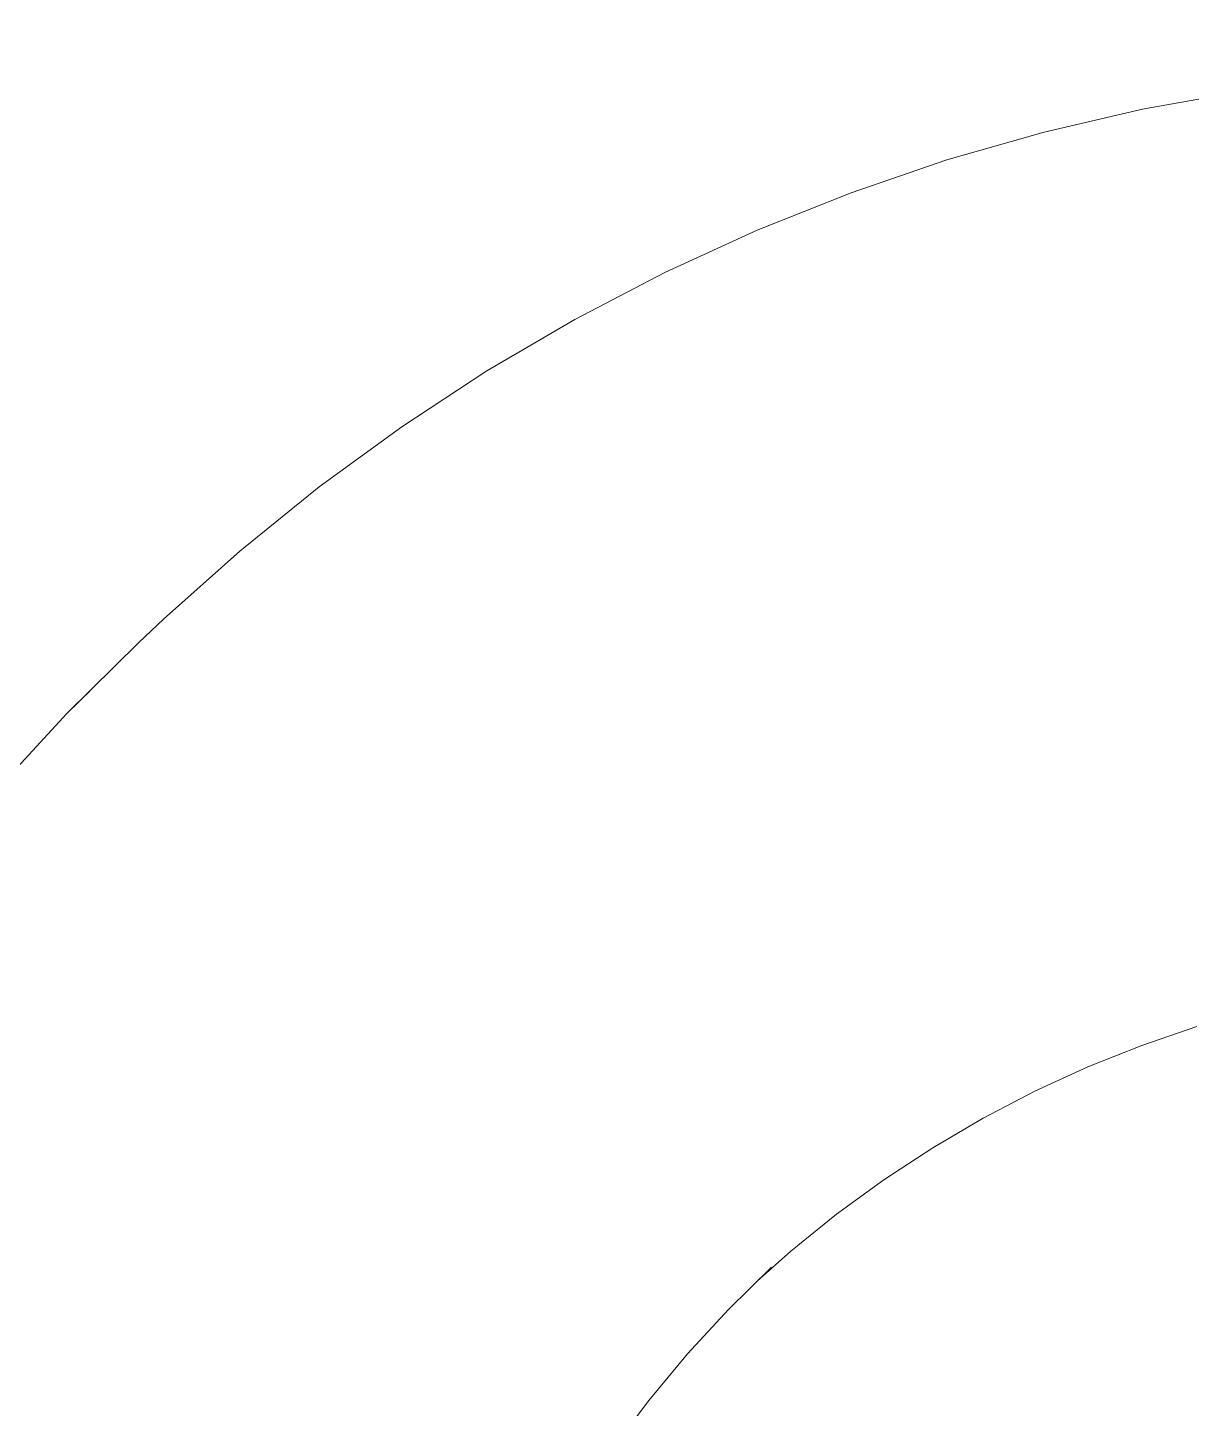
# Model space of a CAD drawing. Header units: millimetres. Extents: x -46169 to 237885, y -84465 to 18123.
# Drawn here: x 111373.5 to 111415.9, y -83689.9 to -83639.6 of the extents above; entities that cross this region are included whole.
import ezdxf

# ---------------------------------------------------------------- set-up
doc = ezdxf.new("R2010")
doc.units = ezdxf.units.MM
doc.header["$MEASUREMENT"] = 0
doc.linetypes.add('Wipeout_Contour', pattern=[1000, 0, -1000])
doc.layers.add('New_A-25-M_Wall_Int', color=7, linetype='Continuous')
doc.layers.add('New_A-35-M_FFE_Sanitary', color=7, linetype='Continuous')
doc.layers.add('New_A-35-M_FFE_Sanitary_Pen_No__1', color=7, linetype='Continuous', lineweight=13)

# ---------------------------------------------------------------- blocks, each defined once
blk = doc.blocks.new('Section Elem_63_2', base_point=(64459.155, -84332.606))
at = {"color": 254, "linetype": 'Wipeout_Contour', "lineweight": 0, "ltscale": 10170888.80680933}
blk.add_wipeout([(111691.443, -81932.606), (111206.043, -81932.606), (111206.043, -84332.606), (111691.443, -84332.606), (111691.443, -83796.064), (111428.518, -83796.103), (111425.039, -83796.015), (111421.375, -83795.735), (111417.728, -83795.269), (111414.108, -83794.619), (111410.523, -83793.786), (111406.982, -83792.771), (111403.493, -83791.578), (111400.064, -83790.209), (111396.705, -83788.667), (111393.423, -83786.957), (111390.226, -83785.082), (111387.122, -83783.047), (111384.118, -83780.856), (111381.221, -83778.516), (111378.439, -83776.031), (111377.542, -83775.182), (111374.921, -83772.598), (111372.424, -83769.884), (111370.06, -83767.046), (111367.833, -83764.091), (111365.748, -83761.027), (111363.812, -83757.861), (111362.027, -83754.6), (111360.4, -83751.252), (111358.933, -83747.826), (111357.63, -83744.33), (111356.494, -83740.771), (111355.529, -83737.159), (111354.736, -83733.502), (111354.117, -83729.81), (111353.673, -83726.09), (111353.407, -83722.352), (111353.318, -83718.606), (111353.407, -83714.859), (111353.673, -83711.122), (111354.117, -83707.402), (111354.736, -83703.709), (111355.529, -83700.053), (111356.494, -83696.441), (111357.63, -83692.882), (111358.933, -83689.385), (111360.4, -83685.959), (111362.027, -83682.612), (111363.812, -83679.351), (111365.748, -83676.184), (111367.833, -83673.12), (111370.06, -83670.166), (111372.424, -83667.328), (111374.921, -83664.614), (111377.542, -83662.029), (111378.439, -83661.18), (111381.221, -83658.696), (111384.118, -83656.355), (111387.122, -83654.165), (111390.226, -83652.13), (111393.423, -83650.255), (111396.705, -83648.544), (111400.064, -83647.003), (111403.493, -83645.634), (111406.982, -83644.441), (111410.523, -83643.426), (111414.108, -83642.593), (111417.728, -83641.942), (111421.375, -83641.477), (111425.039, -83641.197), (111428.517, -83641.108), (111691.443, -83641.108)], dxfattribs=at).dxf.layer = 'New_A-25-M_Wall_Int'
at = {"color": 254, "linetype": 'Wipeout_Contour', "lineweight": 0, "ltscale": 9337123.757754028}
blk.add_wipeout([(111386.168, -83716.366), (111386.115, -83718.606), (111386.168, -83720.845), (111386.327, -83723.08), (111386.592, -83725.303), (111386.962, -83727.51), (111387.436, -83729.696), (111388.013, -83731.855), (111388.692, -83733.983), (111389.471, -83736.073), (111390.348, -83738.121), (111391.321, -83740.122), (111392.388, -83742.071), (111393.545, -83743.964), (111394.791, -83745.796), (111396.123, -83747.562), (111397.536, -83749.258), (111399.028, -83750.881), (111400.07, -83751.908), (111401.297, -83753.003), (111402.96, -83754.347), (111404.684, -83755.604), (111406.467, -83756.773), (111408.302, -83757.849), (111410.187, -83758.831), (111412.115, -83759.716), (111414.084, -83760.502), (111416.087, -83761.187), (111418.12, -83761.77), (111420.178, -83762.248), (111422.257, -83762.622), (111424.351, -83762.889), (111426.455, -83763.05), (111428.758, -83763.108), (111691.443, -83763.069), (111691.443, -83674.103), (111428.759, -83674.103), (111426.455, -83674.162), (111424.351, -83674.323), (111422.257, -83674.59), (111420.178, -83674.963), (111418.12, -83675.442), (111416.087, -83676.024), (111414.084, -83676.709), (111412.115, -83677.495), (111410.187, -83678.381), (111408.302, -83679.363), (111406.467, -83680.439), (111404.684, -83681.607), (111402.96, -83682.865), (111401.297, -83684.209), (111400.07, -83685.304), (111399.028, -83686.331), (111397.536, -83687.954), (111396.123, -83689.65), (111394.791, -83691.416), (111393.545, -83693.248), (111392.388, -83695.14), (111391.321, -83697.09), (111390.348, -83699.091), (111389.471, -83701.139), (111388.692, -83703.229), (111388.013, -83705.356), (111387.436, -83707.515), (111386.962, -83709.701), (111386.592, -83711.909), (111386.327, -83714.132)], dxfattribs=at).dxf.layer = 'New_A-25-M_Wall_Int'
blk = doc.blocks.new('Section Elem_121_2', base_point=(64459.155, -84332.606))
at = {"color": 254, "linetype": 'Wipeout_Contour', "lineweight": 0, "ltscale": 557277.014242}
blk.add_wipeout([(111419.55, -83643.294), (111417.728, -83641.942), (111414.108, -83642.593), (111415.994, -83643.933)], dxfattribs=at).dxf.layer = 'New_A-35-M_FFE_Sanitary'
at = {"color": 254, "linetype": 'Wipeout_Contour', "lineweight": 0, "ltscale": 557297.078764}
blk.add_wipeout([(111419.977, -83652.845), (111418.055, -83647.533), (111414.702, -83648.312), (111416.875, -83653.566)], dxfattribs=at).dxf.layer = 'New_A-35-M_FFE_Sanitary'
at = {"color": 254, "linetype": 'Wipeout_Contour', "lineweight": 0, "ltscale": 557328.878883}
blk.add_wipeout([(111419.782, -83665.818), (111418.659, -83659.713), (111415.885, -83660.508), (111417.296, -83666.53)], dxfattribs=at).dxf.layer = 'New_A-35-M_FFE_Sanitary'
at = {"color": 254, "linetype": 'Wipeout_Contour', "lineweight": 0, "ltscale": 557352.453755}
blk.add_wipeout([(111416.087, -83676.024), (111417.405, -83674.928), (111415.35, -83675.63), (111414.084, -83676.709)], dxfattribs=at).dxf.layer = 'New_A-35-M_FFE_Sanitary'
at = {"color": 254, "linetype": 'Wipeout_Contour', "lineweight": 0, "ltscale": 557279.742532}
blk.add_wipeout([(111418.055, -83647.533), (111415.994, -83643.933), (111412.472, -83644.751), (111414.702, -83648.312)], dxfattribs=at).dxf.layer = 'New_A-35-M_FFE_Sanitary'
at = {"color": 254, "linetype": 'Wipeout_Contour', "lineweight": 0, "ltscale": 557309.164808}
blk.add_wipeout([(111418.659, -83659.713), (111416.875, -83653.566), (111413.811, -83654.444), (111415.885, -83660.508)], dxfattribs=at).dxf.layer = 'New_A-35-M_FFE_Sanitary'
at = {"color": 254, "linetype": 'Wipeout_Contour', "lineweight": 0, "ltscale": 557349.836281}
blk.add_wipeout([(111417.405, -83674.928), (111417.83, -83671.594), (111415.618, -83672.35), (111415.35, -83675.63)], dxfattribs=at).dxf.layer = 'New_A-35-M_FFE_Sanitary'
at = {"color": 254, "linetype": 'Wipeout_Contour', "lineweight": 0, "ltscale": 557267.357997}
blk.add_wipeout([(111415.994, -83643.933), (111414.108, -83642.593), (111410.523, -83643.426), (111412.472, -83644.751)], dxfattribs=at).dxf.layer = 'New_A-35-M_FFE_Sanitary'
at = {"color": 254, "linetype": 'Wipeout_Contour', "lineweight": 0, "ltscale": 557288.820372}
blk.add_wipeout([(111416.875, -83653.566), (111414.702, -83648.312), (111411.391, -83649.261), (111413.811, -83654.444)], dxfattribs=at).dxf.layer = 'New_A-35-M_FFE_Sanitary'
at = {"color": 254, "linetype": 'Wipeout_Contour', "lineweight": 0, "ltscale": 557339.227459}
blk.add_wipeout([(111417.83, -83671.594), (111417.296, -83666.53), (111414.846, -83667.368), (111415.618, -83672.35)], dxfattribs=at).dxf.layer = 'New_A-35-M_FFE_Sanitary'
at = {"color": 254, "linetype": 'Wipeout_Contour', "lineweight": 0, "ltscale": 557347.81119}
blk.add_wipeout([(111414.084, -83676.709), (111415.35, -83675.63), (111413.331, -83676.437), (111412.115, -83677.495)], dxfattribs=at).dxf.layer = 'New_A-35-M_FFE_Sanitary'
at = {"layer": 'New_A-35-M_FFE_Sanitary_Pen_No__1', "linetype": 'Continuous'}
blk.add_line((111414.108, -83642.593), (111417.728, -83641.942), dxfattribs=at)
at = {"color": 254, "linetype": 'Wipeout_Contour', "lineweight": 0, "ltscale": 557270.944654}
blk.add_wipeout([(111414.702, -83648.312), (111412.472, -83644.751), (111408.993, -83645.748), (111411.391, -83649.261)], dxfattribs=at).dxf.layer = 'New_A-35-M_FFE_Sanitary'
at = {"color": 254, "linetype": 'Wipeout_Contour', "lineweight": 0, "ltscale": 557322.502654}
blk.add_wipeout([(111417.296, -83666.53), (111415.885, -83660.508), (111413.152, -83661.443), (111414.846, -83667.368)], dxfattribs=at).dxf.layer = 'New_A-35-M_FFE_Sanitary'
at = {"color": 254, "linetype": 'Wipeout_Contour', "lineweight": 0, "ltscale": 557344.958795}
blk.add_wipeout([(111415.35, -83675.63), (111415.618, -83672.35), (111413.445, -83673.218), (111413.331, -83676.437)], dxfattribs=at).dxf.layer = 'New_A-35-M_FFE_Sanitary'
at = {"layer": 'New_A-35-M_FFE_Sanitary_Pen_No__1', "linetype": 'Continuous'}
blk.add_line((111414.084, -83676.709), (111416.087, -83676.024), dxfattribs=at)
at = {"color": 254, "linetype": 'Wipeout_Contour', "lineweight": 0, "ltscale": 557258.260651}
blk.add_wipeout([(111412.472, -83644.751), (111410.523, -83643.426), (111406.982, -83644.441), (111408.993, -83645.748)], dxfattribs=at).dxf.layer = 'New_A-35-M_FFE_Sanitary'
at = {"color": 254, "linetype": 'Wipeout_Contour', "lineweight": 0, "ltscale": 557302.086804}
blk.add_wipeout([(111415.885, -83660.508), (111413.811, -83654.444), (111410.793, -83655.476), (111413.152, -83661.443)], dxfattribs=at).dxf.layer = 'New_A-35-M_FFE_Sanitary'
at = {"color": 254, "linetype": 'Wipeout_Contour', "lineweight": 0, "ltscale": 557333.899542}
blk.add_wipeout([(111415.618, -83672.35), (111414.846, -83667.368), (111412.439, -83668.329), (111413.445, -83673.218)], dxfattribs=at).dxf.layer = 'New_A-35-M_FFE_Sanitary'
at = {"color": 254, "linetype": 'Wipeout_Contour', "lineweight": 0, "ltscale": 557343.532623}
blk.add_wipeout([(111412.115, -83677.495), (111413.331, -83676.437), (111411.353, -83677.345), (111410.187, -83678.381)], dxfattribs=at).dxf.layer = 'New_A-35-M_FFE_Sanitary'
at = {"layer": 'New_A-35-M_FFE_Sanitary_Pen_No__1', "linetype": 'Continuous'}
blk.add_line((111410.523, -83643.426), (111414.108, -83642.593), dxfattribs=at)
at = {"color": 254, "linetype": 'Wipeout_Contour', "lineweight": 0, "ltscale": 557281.089337}
blk.add_wipeout([(111413.811, -83654.444), (111411.391, -83649.261), (111408.129, -83650.377), (111410.793, -83655.476)], dxfattribs=at).dxf.layer = 'New_A-35-M_FFE_Sanitary'
at = {"color": 254, "linetype": 'Wipeout_Contour', "lineweight": 0, "ltscale": 557316.576621}
blk.add_wipeout([(111414.846, -83667.368), (111413.152, -83661.443), (111410.466, -83662.515), (111412.439, -83668.329)], dxfattribs=at).dxf.layer = 'New_A-35-M_FFE_Sanitary'
at = {"color": 254, "linetype": 'Wipeout_Contour', "lineweight": 0, "ltscale": 557340.435478}
blk.add_wipeout([(111413.331, -83676.437), (111413.445, -83673.218), (111411.316, -83674.195), (111411.353, -83677.345)], dxfattribs=at).dxf.layer = 'New_A-35-M_FFE_Sanitary'
at = {"layer": 'New_A-35-M_FFE_Sanitary_Pen_No__1', "linetype": 'Continuous'}
blk.add_line((111412.115, -83677.495), (111414.084, -83676.709), dxfattribs=at)
at = {"color": 254, "linetype": 'Wipeout_Contour', "lineweight": 0, "ltscale": 557262.70858}
blk.add_wipeout([(111411.391, -83649.261), (111408.993, -83645.748), (111405.566, -83646.92), (111408.129, -83650.377)], dxfattribs=at).dxf.layer = 'New_A-35-M_FFE_Sanitary'
at = {"color": 254, "linetype": 'Wipeout_Contour', "lineweight": 0, "ltscale": 557295.50867}
blk.add_wipeout([(111413.152, -83661.443), (111410.793, -83655.476), (111407.827, -83656.66), (111410.466, -83662.515)], dxfattribs=at).dxf.layer = 'New_A-35-M_FFE_Sanitary'
at = {"color": 254, "linetype": 'Wipeout_Contour', "lineweight": 0, "ltscale": 557328.989215}
blk.add_wipeout([(111413.445, -83673.218), (111412.439, -83668.329), (111410.08, -83669.412), (111411.316, -83674.195)], dxfattribs=at).dxf.layer = 'New_A-35-M_FFE_Sanitary'
at = {"color": 254, "linetype": 'Wipeout_Contour', "lineweight": 0, "ltscale": 557339.62838}
blk.add_wipeout([(111410.187, -83678.381), (111411.353, -83677.345), (111409.42, -83678.352), (111408.302, -83679.363)], dxfattribs=at).dxf.layer = 'New_A-35-M_FFE_Sanitary'
at = {"color": 254, "linetype": 'Wipeout_Contour', "lineweight": 0, "ltscale": 557249.74417}
blk.add_wipeout([(111408.993, -83645.748), (111406.982, -83644.441), (111403.493, -83645.634), (111405.566, -83646.92)], dxfattribs=at).dxf.layer = 'New_A-35-M_FFE_Sanitary'
at = {"color": 254, "linetype": 'Wipeout_Contour', "lineweight": 0, "ltscale": 557273.904338}
blk.add_wipeout([(111410.793, -83655.476), (111408.129, -83650.377), (111404.924, -83651.657), (111407.827, -83656.66)], dxfattribs=at).dxf.layer = 'New_A-35-M_FFE_Sanitary'
at = {"color": 254, "linetype": 'Wipeout_Contour', "lineweight": 0, "ltscale": 557311.115188}
blk.add_wipeout([(111412.439, -83668.329), (111410.466, -83662.515), (111407.835, -83663.723), (111410.08, -83669.412)], dxfattribs=at).dxf.layer = 'New_A-35-M_FFE_Sanitary'
at = {"color": 254, "linetype": 'Wipeout_Contour', "lineweight": 0, "ltscale": 557336.246677}
blk.add_wipeout([(111411.353, -83677.345), (111411.316, -83674.195), (111409.235, -83675.279), (111409.42, -83678.352)], dxfattribs=at).dxf.layer = 'New_A-35-M_FFE_Sanitary'
at = {"layer": 'New_A-35-M_FFE_Sanitary_Pen_No__1', "linetype": 'Continuous'}
for p, q in [((111406.982, -83644.441), (111410.523, -83643.426)), ((111410.187, -83678.381), (111412.115, -83677.495))]:
    blk.add_line(p, q, dxfattribs=at)
at = {"color": 254, "linetype": 'Wipeout_Contour', "lineweight": 0, "ltscale": 557255.054193}
blk.add_wipeout([(111408.129, -83650.377), (111405.566, -83646.92), (111402.198, -83648.265), (111404.924, -83651.657)], dxfattribs=at).dxf.layer = 'New_A-35-M_FFE_Sanitary'
at = {"color": 254, "linetype": 'Wipeout_Contour', "lineweight": 0, "ltscale": 557289.446333}
blk.add_wipeout([(111410.466, -83662.515), (111407.827, -83656.66), (111404.921, -83657.994), (111407.835, -83663.723)], dxfattribs=at).dxf.layer = 'New_A-35-M_FFE_Sanitary'
at = {"color": 254, "linetype": 'Wipeout_Contour', "lineweight": 0, "ltscale": 557324.508461}
blk.add_wipeout([(111411.316, -83674.195), (111410.08, -83669.412), (111407.776, -83670.613), (111409.235, -83675.279)], dxfattribs=at).dxf.layer = 'New_A-35-M_FFE_Sanitary'
at = {"color": 254, "linetype": 'Wipeout_Contour', "lineweight": 0, "ltscale": 557336.107883}
blk.add_wipeout([(111408.302, -83679.363), (111409.42, -83678.352), (111407.537, -83679.456), (111406.467, -83680.439)], dxfattribs=at).dxf.layer = 'New_A-35-M_FFE_Sanitary'
at = {"color": 254, "linetype": 'Wipeout_Contour', "lineweight": 0, "ltscale": 557241.829116}
blk.add_wipeout([(111405.566, -83646.92), (111403.493, -83645.634), (111400.064, -83647.003), (111402.198, -83648.265)], dxfattribs=at).dxf.layer = 'New_A-35-M_FFE_Sanitary'
at = {"color": 254, "linetype": 'Wipeout_Contour', "lineweight": 0, "ltscale": 557267.282736}
blk.add_wipeout([(111407.827, -83656.66), (111404.924, -83651.657), (111401.783, -83653.098), (111404.921, -83657.994)], dxfattribs=at).dxf.layer = 'New_A-35-M_FFE_Sanitary'
at = {"color": 254, "linetype": 'Wipeout_Contour', "lineweight": 0, "ltscale": 557306.131614}
blk.add_wipeout([(111410.08, -83669.412), (111407.835, -83663.723), (111405.264, -83665.063), (111407.776, -83670.613)], dxfattribs=at).dxf.layer = 'New_A-35-M_FFE_Sanitary'
at = {"color": 254, "linetype": 'Wipeout_Contour', "lineweight": 0, "ltscale": 557332.549439}
blk.add_wipeout([(111409.42, -83678.352), (111409.235, -83675.279), (111407.209, -83676.468), (111407.537, -83679.456)], dxfattribs=at).dxf.layer = 'New_A-35-M_FFE_Sanitary'
at = {"layer": 'New_A-35-M_FFE_Sanitary_Pen_No__1', "linetype": 'Continuous'}
for p, q in [((111403.493, -83645.634), (111406.982, -83644.441)), ((111408.302, -83679.363), (111410.187, -83678.381))]:
    blk.add_line(p, q, dxfattribs=at)
at = {"color": 254, "linetype": 'Wipeout_Contour', "lineweight": 0, "ltscale": 557247.999974}
blk.add_wipeout([(111404.924, -83651.657), (111402.198, -83648.265), (111398.898, -83649.78), (111401.783, -83653.098)], dxfattribs=at).dxf.layer = 'New_A-35-M_FFE_Sanitary'
at = {"color": 254, "linetype": 'Wipeout_Contour', "lineweight": 0, "ltscale": 557283.914465}
blk.add_wipeout([(111407.835, -83663.723), (111404.921, -83657.994), (111402.082, -83659.474), (111405.264, -83665.063)], dxfattribs=at).dxf.layer = 'New_A-35-M_FFE_Sanitary'
at = {"color": 254, "linetype": 'Wipeout_Contour', "lineweight": 0, "ltscale": 557320.468197}
blk.add_wipeout([(111409.235, -83675.279), (111407.776, -83670.613), (111405.531, -83671.929), (111407.209, -83676.468)], dxfattribs=at).dxf.layer = 'New_A-35-M_FFE_Sanitary'
at = {"color": 254, "linetype": 'Wipeout_Contour', "lineweight": 0, "ltscale": 557332.979625}
blk.add_wipeout([(111406.467, -83680.439), (111407.537, -83679.456), (111405.709, -83680.655), (111404.684, -83681.607)], dxfattribs=at).dxf.layer = 'New_A-35-M_FFE_Sanitary'
at = {"color": 254, "linetype": 'Wipeout_Contour', "lineweight": 0, "ltscale": 557234.534597}
blk.add_wipeout([(111402.198, -83648.265), (111400.064, -83647.003), (111396.705, -83648.544), (111398.898, -83649.78)], dxfattribs=at).dxf.layer = 'New_A-35-M_FFE_Sanitary'
at = {"color": 254, "linetype": 'Wipeout_Contour', "lineweight": 0, "ltscale": 557261.240529}
blk.add_wipeout([(111404.921, -83657.994), (111401.783, -83653.098), (111398.714, -83654.697), (111402.082, -83659.474)], dxfattribs=at).dxf.layer = 'New_A-35-M_FFE_Sanitary'
at = {"color": 254, "linetype": 'Wipeout_Contour', "lineweight": 0, "ltscale": 557301.637993}
blk.add_wipeout([(111407.776, -83670.613), (111405.264, -83665.063), (111402.759, -83666.531), (111405.531, -83671.929)], dxfattribs=at).dxf.layer = 'New_A-35-M_FFE_Sanitary'
at = {"color": 254, "linetype": 'Wipeout_Contour', "lineweight": 0, "ltscale": 557329.264258}
blk.add_wipeout([(111407.537, -83679.456), (111407.209, -83676.468), (111405.241, -83677.758), (111405.709, -83680.655)], dxfattribs=at).dxf.layer = 'New_A-35-M_FFE_Sanitary'
at = {"layer": 'New_A-35-M_FFE_Sanitary_Pen_No__1', "linetype": 'Continuous'}
for p, q in [((111400.064, -83647.003), (111403.493, -83645.634)), ((111406.467, -83680.439), (111408.302, -83679.363))]:
    blk.add_line(p, q, dxfattribs=at)
at = {"color": 254, "linetype": 'Wipeout_Contour', "lineweight": 0, "ltscale": 557241.562954}
blk.add_wipeout([(111401.783, -83653.098), (111398.898, -83649.78), (111395.674, -83651.46), (111398.714, -83654.697)], dxfattribs=at).dxf.layer = 'New_A-35-M_FFE_Sanitary'
at = {"color": 254, "linetype": 'Wipeout_Contour', "lineweight": 0, "ltscale": 557278.926453}
blk.add_wipeout([(111405.264, -83665.063), (111402.082, -83659.474), (111399.316, -83661.096), (111402.759, -83666.531)], dxfattribs=at).dxf.layer = 'New_A-35-M_FFE_Sanitary'
at = {"color": 254, "linetype": 'Wipeout_Contour', "lineweight": 0, "ltscale": 557316.878254}
blk.add_wipeout([(111407.209, -83676.468), (111405.531, -83671.929), (111403.351, -83673.358), (111405.241, -83677.758)], dxfattribs=at).dxf.layer = 'New_A-35-M_FFE_Sanitary'
at = {"color": 254, "linetype": 'Wipeout_Contour', "lineweight": 0, "ltscale": 557330.251155}
blk.add_wipeout([(111404.684, -83681.607), (111405.709, -83680.655), (111403.94, -83681.945), (111402.96, -83682.865)], dxfattribs=at).dxf.layer = 'New_A-35-M_FFE_Sanitary'
at = {"color": 254, "linetype": 'Wipeout_Contour', "lineweight": 0, "ltscale": 557227.878222}
blk.add_wipeout([(111398.898, -83649.78), (111396.705, -83648.544), (111393.423, -83650.255), (111395.674, -83651.46)], dxfattribs=at).dxf.layer = 'New_A-35-M_FFE_Sanitary'
at = {"color": 254, "linetype": 'Wipeout_Contour', "lineweight": 0, "ltscale": 557255.792316}
blk.add_wipeout([(111402.082, -83659.474), (111398.714, -83654.697), (111395.725, -83656.45), (111399.316, -83661.096)], dxfattribs=at).dxf.layer = 'New_A-35-M_FFE_Sanitary'
at = {"color": 254, "linetype": 'Wipeout_Contour', "lineweight": 0, "ltscale": 557297.645223}
blk.add_wipeout([(111405.531, -83671.929), (111402.759, -83666.531), (111400.328, -83668.126), (111403.351, -83673.358)], dxfattribs=at).dxf.layer = 'New_A-35-M_FFE_Sanitary'
at = {"color": 254, "linetype": 'Wipeout_Contour', "lineweight": 0, "ltscale": 557326.399142}
blk.add_wipeout([(111405.709, -83680.655), (111405.241, -83677.758), (111403.337, -83679.146), (111403.94, -83681.945)], dxfattribs=at).dxf.layer = 'New_A-35-M_FFE_Sanitary'
at = {"layer": 'New_A-35-M_FFE_Sanitary_Pen_No__1', "linetype": 'Continuous'}
for p, q in [((111396.705, -83648.544), (111400.064, -83647.003)), ((111404.684, -83681.607), (111406.467, -83680.439))]:
    blk.add_line(p, q, dxfattribs=at)
at = {"color": 254, "linetype": 'Wipeout_Contour', "lineweight": 0, "ltscale": 557235.758677}
blk.add_wipeout([(111398.714, -83654.697), (111395.674, -83651.46), (111392.533, -83653.302), (111395.725, -83656.45)], dxfattribs=at).dxf.layer = 'New_A-35-M_FFE_Sanitary'
at = {"color": 254, "linetype": 'Wipeout_Contour', "lineweight": 0, "ltscale": 557274.494365}
blk.add_wipeout([(111402.759, -83666.531), (111399.316, -83661.096), (111396.63, -83662.857), (111400.328, -83668.126)], dxfattribs=at).dxf.layer = 'New_A-35-M_FFE_Sanitary'
at = {"color": 254, "linetype": 'Wipeout_Contour', "lineweight": 0, "ltscale": 557313.747364}
blk.add_wipeout([(111405.241, -83677.758), (111403.351, -83673.358), (111401.242, -83674.896), (111403.337, -83679.146)], dxfattribs=at).dxf.layer = 'New_A-35-M_FFE_Sanitary'
at = {"color": 254, "linetype": 'Wipeout_Contour', "lineweight": 0, "ltscale": 557327.929055}
blk.add_wipeout([(111402.96, -83682.865), (111403.94, -83681.945), (111402.234, -83683.323), (111401.297, -83684.209)], dxfattribs=at).dxf.layer = 'New_A-35-M_FFE_Sanitary'
at = {"color": 254, "linetype": 'Wipeout_Contour', "lineweight": 0, "ltscale": 557221.87606}
blk.add_wipeout([(111395.674, -83651.46), (111393.423, -83650.255), (111390.226, -83652.13), (111392.533, -83653.302)], dxfattribs=at).dxf.layer = 'New_A-35-M_FFE_Sanitary'
at = {"color": 254, "linetype": 'Wipeout_Contour', "lineweight": 0, "ltscale": 557250.951264}
blk.add_wipeout([(111399.316, -83661.096), (111395.725, -83656.45), (111392.822, -83658.353), (111396.63, -83662.857)], dxfattribs=at).dxf.layer = 'New_A-35-M_FFE_Sanitary'
at = {"color": 254, "linetype": 'Wipeout_Contour', "lineweight": 0, "ltscale": 557294.162988}
blk.add_wipeout([(111403.351, -83673.358), (111400.328, -83668.126), (111397.974, -83669.841), (111401.242, -83674.896)], dxfattribs=at).dxf.layer = 'New_A-35-M_FFE_Sanitary'
at = {"color": 254, "linetype": 'Wipeout_Contour', "lineweight": 0, "ltscale": 557323.961069}
blk.add_wipeout([(111403.94, -83681.945), (111403.337, -83679.146), (111401.501, -83680.63), (111402.234, -83683.323)], dxfattribs=at).dxf.layer = 'New_A-35-M_FFE_Sanitary'
at = {"layer": 'New_A-35-M_FFE_Sanitary_Pen_No__1', "linetype": 'Continuous'}
for p, q in [((111393.423, -83650.255), (111396.705, -83648.544)), ((111402.96, -83682.865), (111404.684, -83681.607))]:
    blk.add_line(p, q, dxfattribs=at)
at = {"color": 254, "linetype": 'Wipeout_Contour', "lineweight": 0, "ltscale": 557230.601157}
blk.add_wipeout([(111395.725, -83656.45), (111392.533, -83653.302), (111389.483, -83655.301), (111392.822, -83658.353)], dxfattribs=at).dxf.layer = 'New_A-35-M_FFE_Sanitary'
at = {"color": 254, "linetype": 'Wipeout_Contour', "lineweight": 0, "ltscale": 557270.628927}
blk.add_wipeout([(111400.328, -83668.126), (111396.63, -83662.857), (111394.031, -83664.751), (111397.974, -83669.841)], dxfattribs=at).dxf.layer = 'New_A-35-M_FFE_Sanitary'
at = {"color": 254, "linetype": 'Wipeout_Contour', "lineweight": 0, "ltscale": 557311.083139}
blk.add_wipeout([(111403.337, -83679.146), (111401.242, -83674.896), (111399.208, -83676.54), (111401.501, -83680.63)], dxfattribs=at).dxf.layer = 'New_A-35-M_FFE_Sanitary'
at = {"color": 254, "linetype": 'Wipeout_Contour', "lineweight": 0, "ltscale": 557326.357772}
blk.add_wipeout([(111400.07, -83685.304), (111401.297, -83684.209), (111402.234, -83683.323), (111400.595, -83684.786)], dxfattribs=at).dxf.layer = 'New_A-35-M_FFE_Sanitary'
at = {"color": 254, "linetype": 'Wipeout_Contour', "lineweight": 0, "ltscale": 557216.5426}
blk.add_wipeout([(111392.533, -83653.302), (111390.226, -83652.13), (111387.122, -83654.165), (111389.483, -83655.301)], dxfattribs=at).dxf.layer = 'New_A-35-M_FFE_Sanitary'
at = {"color": 254, "linetype": 'Wipeout_Contour', "lineweight": 0, "ltscale": 557246.72907}
blk.add_wipeout([(111396.63, -83662.857), (111392.822, -83658.353), (111390.013, -83660.401), (111394.031, -83664.751)], dxfattribs=at).dxf.layer = 'New_A-35-M_FFE_Sanitary'
at = {"color": 254, "linetype": 'Wipeout_Contour', "lineweight": 0, "ltscale": 557291.199732}
blk.add_wipeout([(111401.242, -83674.896), (111397.974, -83669.841), (111395.705, -83671.675), (111399.208, -83676.54)], dxfattribs=at).dxf.layer = 'New_A-35-M_FFE_Sanitary'
at = {"color": 254, "linetype": 'Wipeout_Contour', "lineweight": 0, "ltscale": 557321.955978}
blk.add_wipeout([(111402.234, -83683.323), (111401.501, -83680.63), (111399.737, -83682.205), (111400.595, -83684.786)], dxfattribs=at).dxf.layer = 'New_A-35-M_FFE_Sanitary'
at = {"layer": 'New_A-35-M_FFE_Sanitary_Pen_No__1', "linetype": 'Continuous'}
for p, q in [((111390.226, -83652.13), (111393.423, -83650.255)), ((111401.297, -83684.209), (111402.96, -83682.865))]:
    blk.add_line(p, q, dxfattribs=at)
at = {"color": 254, "linetype": 'Wipeout_Contour', "lineweight": 0, "ltscale": 557226.10285}
blk.add_wipeout([(111392.822, -83658.353), (111389.483, -83655.301), (111386.532, -83657.453), (111390.013, -83660.401)], dxfattribs=at).dxf.layer = 'New_A-35-M_FFE_Sanitary'
at = {"color": 254, "linetype": 'Wipeout_Contour', "lineweight": 0, "ltscale": 557267.339496}
blk.add_wipeout([(111397.974, -83669.841), (111394.031, -83664.751), (111391.525, -83666.776), (111395.705, -83671.675)], dxfattribs=at).dxf.layer = 'New_A-35-M_FFE_Sanitary'
at = {"color": 254, "linetype": 'Wipeout_Contour', "lineweight": 0, "ltscale": 557308.892057}
blk.add_wipeout([(111401.501, -83680.63), (111399.208, -83676.54), (111397.254, -83678.284), (111399.737, -83682.205)], dxfattribs=at).dxf.layer = 'New_A-35-M_FFE_Sanitary'
at = {"color": 254, "linetype": 'Wipeout_Contour', "lineweight": 0, "ltscale": 557211.890718}
blk.add_wipeout([(111389.483, -83655.301), (111387.122, -83654.165), (111384.118, -83656.355), (111386.532, -83657.453)], dxfattribs=at).dxf.layer = 'New_A-35-M_FFE_Sanitary'
at = {"color": 254, "linetype": 'Wipeout_Contour', "lineweight": 0, "ltscale": 557243.13594}
blk.add_wipeout([(111394.031, -83664.751), (111390.013, -83660.401), (111387.305, -83662.589), (111391.525, -83666.776)], dxfattribs=at).dxf.layer = 'New_A-35-M_FFE_Sanitary'
at = {"color": 254, "linetype": 'Wipeout_Contour', "lineweight": 0, "ltscale": 557288.762643}
blk.add_wipeout([(111399.208, -83676.54), (111395.705, -83671.675), (111393.526, -83673.621), (111397.254, -83678.284)], dxfattribs=at).dxf.layer = 'New_A-35-M_FFE_Sanitary'
at = {"color": 254, "linetype": 'Wipeout_Contour', "lineweight": 0, "ltscale": 557320.388755}
blk.add_wipeout([(111400.595, -83684.786), (111399.737, -83682.205), (111398.05, -83683.868), (111399.028, -83686.331)], dxfattribs=at).dxf.layer = 'New_A-35-M_FFE_Sanitary'
at = {"layer": 'New_A-35-M_FFE_Sanitary_Pen_No__1', "linetype": 'Continuous'}
for p, q in [((111387.122, -83654.165), (111390.226, -83652.13)), ((111400.07, -83685.304), (111401.297, -83684.209))]:
    blk.add_line(p, q, dxfattribs=at)
at = {"color": 254, "linetype": 'Wipeout_Contour', "lineweight": 0, "ltscale": 557222.274622}
blk.add_wipeout([(111390.013, -83660.401), (111386.532, -83657.453), (111383.687, -83659.752), (111387.305, -83662.589)], dxfattribs=at).dxf.layer = 'New_A-35-M_FFE_Sanitary'
at = {"color": 254, "linetype": 'Wipeout_Contour', "lineweight": 0, "ltscale": 557264.634034}
blk.add_wipeout([(111395.705, -83671.675), (111391.525, -83666.776), (111389.118, -83668.926), (111393.526, -83673.621)], dxfattribs=at).dxf.layer = 'New_A-35-M_FFE_Sanitary'
at = {"color": 254, "linetype": 'Wipeout_Contour', "lineweight": 0, "ltscale": 557307.17945}
blk.add_wipeout([(111399.737, -83682.205), (111397.254, -83678.284), (111395.386, -83680.126), (111398.05, -83683.868)], dxfattribs=at).dxf.layer = 'New_A-35-M_FFE_Sanitary'
at = {"color": 254, "linetype": 'Wipeout_Contour', "lineweight": 0, "ltscale": 557207.931645}
blk.add_wipeout([(111386.532, -83657.453), (111384.118, -83656.355), (111381.221, -83658.696), (111383.687, -83659.752)], dxfattribs=at).dxf.layer = 'New_A-35-M_FFE_Sanitary'
at = {"color": 254, "linetype": 'Wipeout_Contour', "lineweight": 0, "ltscale": 557240.180563}
blk.add_wipeout([(111391.525, -83666.776), (111387.305, -83662.589), (111384.704, -83664.913), (111389.118, -83668.926)], dxfattribs=at).dxf.layer = 'New_A-35-M_FFE_Sanitary'
at = {"color": 254, "linetype": 'Wipeout_Contour', "lineweight": 0, "ltscale": 557286.857638}
blk.add_wipeout([(111397.254, -83678.284), (111393.526, -83673.621), (111391.441, -83675.676), (111395.386, -83680.126)], dxfattribs=at).dxf.layer = 'New_A-35-M_FFE_Sanitary'
at = {"color": 254, "linetype": 'Wipeout_Contour', "lineweight": 0, "ltscale": 557319.263224}
blk.add_wipeout([(111399.028, -83686.331), (111398.05, -83683.868), (111396.444, -83685.614), (111397.536, -83687.954)], dxfattribs=at).dxf.layer = 'New_A-35-M_FFE_Sanitary'
at = {"layer": 'New_A-35-M_FFE_Sanitary_Pen_No__1', "linetype": 'Continuous'}
for p, q in [((111384.118, -83656.355), (111387.122, -83654.165)), ((111399.028, -83686.331), (111400.595, -83684.786))]:
    blk.add_line(p, q, dxfattribs=at)
at = {"color": 254, "linetype": 'Wipeout_Contour', "lineweight": 0, "ltscale": 557219.125719}
blk.add_wipeout([(111387.305, -83662.589), (111383.687, -83659.752), (111380.953, -83662.193), (111384.704, -83664.913)], dxfattribs=at).dxf.layer = 'New_A-35-M_FFE_Sanitary'
at = {"color": 254, "linetype": 'Wipeout_Contour', "lineweight": 0, "ltscale": 557262.519096}
blk.add_wipeout([(111393.526, -83673.621), (111389.118, -83668.926), (111386.816, -83671.195), (111391.441, -83675.676)], dxfattribs=at).dxf.layer = 'New_A-35-M_FFE_Sanitary'
at = {"color": 254, "linetype": 'Wipeout_Contour', "lineweight": 0, "ltscale": 557305.949491}
blk.add_wipeout([(111398.05, -83683.868), (111395.386, -83680.126), (111393.607, -83682.06), (111396.444, -83685.614)], dxfattribs=at).dxf.layer = 'New_A-35-M_FFE_Sanitary'
at = {"color": 254, "linetype": 'Wipeout_Contour', "lineweight": 0, "ltscale": 557204.67494}
blk.add_wipeout([(111383.687, -83659.752), (111381.221, -83658.696), (111378.439, -83661.18), (111380.953, -83662.193)], dxfattribs=at).dxf.layer = 'New_A-35-M_FFE_Sanitary'
at = {"color": 254, "linetype": 'Wipeout_Contour', "lineweight": 0, "ltscale": 557237.870086}
blk.add_wipeout([(111389.118, -83668.926), (111384.704, -83664.913), (111382.215, -83667.365), (111386.816, -83671.195)], dxfattribs=at).dxf.layer = 'New_A-35-M_FFE_Sanitary'
at = {"color": 254, "linetype": 'Wipeout_Contour', "lineweight": 0, "ltscale": 557285.489347}
blk.add_wipeout([(111395.386, -83680.126), (111391.441, -83675.676), (111389.456, -83677.834), (111393.607, -83682.06)], dxfattribs=at).dxf.layer = 'New_A-35-M_FFE_Sanitary'
at = {"color": 254, "linetype": 'Wipeout_Contour', "lineweight": 0, "ltscale": 557318.582139}
blk.add_wipeout([(111397.536, -83687.954), (111396.444, -83685.614), (111394.923, -83687.44), (111396.123, -83689.65)], dxfattribs=at).dxf.layer = 'New_A-35-M_FFE_Sanitary'
at = {"layer": 'New_A-35-M_FFE_Sanitary_Pen_No__1', "linetype": 'Continuous'}
for p, q in [((111381.221, -83658.696), (111384.118, -83656.355)), ((111397.536, -83687.954), (111399.028, -83686.331))]:
    blk.add_line(p, q, dxfattribs=at)
at = {"color": 254, "linetype": 'Wipeout_Contour', "lineweight": 0, "ltscale": 557216.663752}
blk.add_wipeout([(111384.704, -83664.913), (111380.953, -83662.193), (111378.339, -83664.77), (111382.215, -83667.365)], dxfattribs=at).dxf.layer = 'New_A-35-M_FFE_Sanitary'
at = {"color": 254, "linetype": 'Wipeout_Contour', "lineweight": 0, "ltscale": 557260.999811}
blk.add_wipeout([(111391.441, -83675.676), (111386.816, -83671.195), (111384.624, -83673.578), (111389.456, -83677.834)], dxfattribs=at).dxf.layer = 'New_A-35-M_FFE_Sanitary'
at = {"color": 254, "linetype": 'Wipeout_Contour', "lineweight": 0, "ltscale": 557305.205185}
blk.add_wipeout([(111396.444, -83685.614), (111393.607, -83682.06), (111391.922, -83684.083), (111394.923, -83687.44)], dxfattribs=at).dxf.layer = 'New_A-35-M_FFE_Sanitary'
at = {"color": 254, "linetype": 'Wipeout_Contour', "lineweight": 0, "ltscale": 557202.128468}
blk.add_wipeout([(111380.953, -83662.193), (111378.439, -83661.18), (111375.778, -83663.803), (111378.339, -83664.77)], dxfattribs=at).dxf.layer = 'New_A-35-M_FFE_Sanitary'
at = {"color": 254, "linetype": 'Wipeout_Contour', "lineweight": 0, "ltscale": 557236.210103}
blk.add_wipeout([(111386.816, -83671.195), (111382.215, -83667.365), (111379.846, -83669.941), (111384.624, -83673.578)], dxfattribs=at).dxf.layer = 'New_A-35-M_FFE_Sanitary'
at = {"color": 254, "linetype": 'Wipeout_Contour', "lineweight": 0, "ltscale": 557284.661105}
blk.add_wipeout([(111393.607, -83682.06), (111389.456, -83677.834), (111387.576, -83680.091), (111391.922, -83684.083)], dxfattribs=at).dxf.layer = 'New_A-35-M_FFE_Sanitary'
at = {"color": 254, "linetype": 'Wipeout_Contour', "lineweight": 0, "ltscale": 557318.347181}
blk.add_wipeout([(111396.123, -83689.65), (111394.923, -83687.44), (111393.49, -83689.341), (111394.791, -83691.416)], dxfattribs=at).dxf.layer = 'New_A-35-M_FFE_Sanitary'
at = {"layer": 'New_A-35-M_FFE_Sanitary_Pen_No__1', "linetype": 'Continuous'}
blk.add_line((111396.123, -83689.65), (111397.536, -83687.954), dxfattribs=at)
at = {"color": 254, "linetype": 'Wipeout_Contour', "lineweight": 0, "ltscale": 557196.491448}
blk.add_wipeout([(111378.439, -83661.18), (111377.542, -83662.029), (111374.921, -83664.614), (111375.778, -83663.803)], dxfattribs=at).dxf.layer = 'New_A-35-M_FFE_Sanitary'
at = {"color": 254, "linetype": 'Wipeout_Contour', "lineweight": 0, "ltscale": 557260.079871}
blk.add_wipeout([(111389.456, -83677.834), (111384.624, -83673.578), (111382.548, -83676.07), (111387.576, -83680.091)], dxfattribs=at).dxf.layer = 'New_A-35-M_FFE_Sanitary'
at = {"color": 254, "linetype": 'Wipeout_Contour', "lineweight": 0, "ltscale": 557304.948367}
blk.add_wipeout([(111394.923, -83687.44), (111391.922, -83684.083), (111390.334, -83686.189), (111393.49, -83689.341)], dxfattribs=at).dxf.layer = 'New_A-35-M_FFE_Sanitary'
at = {"layer": 'New_A-35-M_FFE_Sanitary_Pen_No__1', "linetype": 'Continuous'}
for p, q in [((111378.439, -83661.18), (111381.221, -83658.696)), ((111377.542, -83662.029), (111378.439, -83661.18))]:
    blk.add_line(p, q, dxfattribs=at)
at = {"color": 254, "linetype": 'Wipeout_Contour', "lineweight": 0, "ltscale": 557214.894671}
blk.add_wipeout([(111382.215, -83667.365), (111378.339, -83664.77), (111375.85, -83667.476), (111379.846, -83669.941)], dxfattribs=at).dxf.layer = 'New_A-35-M_FFE_Sanitary'
at = {"color": 254, "linetype": 'Wipeout_Contour', "lineweight": 0, "ltscale": 557284.374942}
blk.add_wipeout([(111391.922, -83684.083), (111387.576, -83680.091), (111385.805, -83682.44), (111390.334, -83686.189)], dxfattribs=at).dxf.layer = 'New_A-35-M_FFE_Sanitary'
at = {"color": 254, "linetype": 'Wipeout_Contour', "lineweight": 0, "ltscale": 557318.558951}
blk.add_wipeout([(111394.791, -83691.416), (111393.49, -83689.341), (111392.149, -83691.312), (111393.545, -83693.248)], dxfattribs=at).dxf.layer = 'New_A-35-M_FFE_Sanitary'
at = {"layer": 'New_A-35-M_FFE_Sanitary_Pen_No__1', "linetype": 'Continuous'}
blk.add_line((111394.791, -83691.416), (111396.123, -83689.65), dxfattribs=at)
at = {"color": 254, "linetype": 'Wipeout_Contour', "lineweight": 0, "ltscale": 557200.298379}
blk.add_wipeout([(111378.339, -83664.77), (111375.778, -83663.803), (111373.244, -83666.558), (111375.85, -83667.476)], dxfattribs=at).dxf.layer = 'New_A-35-M_FFE_Sanitary'
at = {"color": 254, "linetype": 'Wipeout_Contour', "lineweight": 0, "ltscale": 557235.204637}
blk.add_wipeout([(111384.624, -83673.578), (111379.846, -83669.941), (111377.602, -83672.634), (111382.548, -83676.07)], dxfattribs=at).dxf.layer = 'New_A-35-M_FFE_Sanitary'
at = {"color": 254, "linetype": 'Wipeout_Contour', "lineweight": 0, "ltscale": 557305.179692}
blk.add_wipeout([(111393.49, -83689.341), (111390.334, -83686.189), (111388.849, -83688.372), (111392.149, -83691.312)], dxfattribs=at).dxf.layer = 'New_A-35-M_FFE_Sanitary'
at = {"color": 254, "linetype": 'Wipeout_Contour', "lineweight": 0, "ltscale": 557194.658538}
blk.add_wipeout([(111375.778, -83663.803), (111374.921, -83664.614), (111372.424, -83667.328), (111373.244, -83666.558)], dxfattribs=at).dxf.layer = 'New_A-35-M_FFE_Sanitary'
at = {"color": 254, "linetype": 'Wipeout_Contour', "lineweight": 0, "ltscale": 557259.76152}
blk.add_wipeout([(111387.576, -83680.091), (111382.548, -83676.07), (111380.592, -83678.665), (111385.805, -83682.44)], dxfattribs=at).dxf.layer = 'New_A-35-M_FFE_Sanitary'
at = {"layer": 'New_A-35-M_FFE_Sanitary_Pen_No__1', "linetype": 'Continuous'}
blk.add_line((111374.921, -83664.614), (111377.542, -83662.029), dxfattribs=at)
at = {"color": 254, "linetype": 'Wipeout_Contour', "lineweight": 0, "ltscale": 557213.822757}
blk.add_wipeout([(111379.846, -83669.941), (111375.85, -83667.476), (111373.492, -83670.306), (111377.602, -83672.634)], dxfattribs=at).dxf.layer = 'New_A-35-M_FFE_Sanitary'
at = {"color": 254, "linetype": 'Wipeout_Contour', "lineweight": 0, "ltscale": 557284.631583}
blk.add_wipeout([(111390.334, -83686.189), (111385.805, -83682.44), (111384.148, -83684.876), (111388.849, -83688.372)], dxfattribs=at).dxf.layer = 'New_A-35-M_FFE_Sanitary'
at = {"color": 254, "linetype": 'Wipeout_Contour', "lineweight": 0, "ltscale": 557199.189094}
blk.add_wipeout([(111375.85, -83667.476), (111373.244, -83666.558), (111370.844, -83669.439), (111373.492, -83670.306)], dxfattribs=at).dxf.layer = 'New_A-35-M_FFE_Sanitary'
at = {"color": 254, "linetype": 'Wipeout_Contour', "lineweight": 0, "ltscale": 557234.856132}
blk.add_wipeout([(111382.548, -83676.07), (111377.602, -83672.634), (111375.489, -83675.438), (111380.592, -83678.665)], dxfattribs=at).dxf.layer = 'New_A-35-M_FFE_Sanitary'
at = {"color": 254, "linetype": 'Wipeout_Contour', "lineweight": 0, "ltscale": 557305.898641}
blk.add_wipeout([(111392.149, -83691.312), (111388.849, -83688.372), (111387.468, -83690.629), (111390.903, -83693.349)], dxfattribs=at).dxf.layer = 'New_A-35-M_FFE_Sanitary'
at = {"layer": 'New_A-35-M_FFE_Sanitary_Pen_No__1', "linetype": 'Continuous'}
blk.add_line((111372.424, -83667.328), (111374.921, -83664.614), dxfattribs=at)
at = {"color": 254, "linetype": 'Wipeout_Contour', "lineweight": 0, "ltscale": 557213.450608}
blk.add_wipeout([(111377.602, -83672.634), (111373.492, -83670.306), (111371.272, -83673.252), (111375.489, -83675.438)], dxfattribs=at).dxf.layer = 'New_A-35-M_FFE_Sanitary'
at = {"color": 254, "linetype": 'Wipeout_Contour', "lineweight": 0, "ltscale": 557260.045555}
blk.add_wipeout([(111385.805, -83682.44), (111380.592, -83678.665), (111378.762, -83681.355), (111384.148, -83684.876)], dxfattribs=at).dxf.layer = 'New_A-35-M_FFE_Sanitary'
at = {"color": 254, "linetype": 'Wipeout_Contour', "lineweight": 0, "ltscale": 557235.165449}
blk.add_wipeout([(111380.592, -83678.665), (111375.489, -83675.438), (111373.51, -83678.346), (111378.762, -83681.355)], dxfattribs=at).dxf.layer = 'New_A-35-M_FFE_Sanitary'
at = {"color": 254, "linetype": 'Wipeout_Contour', "lineweight": 0, "ltscale": 557285.430444}
blk.add_wipeout([(111388.849, -83688.372), (111384.148, -83684.876), (111382.608, -83687.394), (111387.468, -83690.629)], dxfattribs=at).dxf.layer = 'New_A-35-M_FFE_Sanitary'
at = {"color": 254, "linetype": 'Wipeout_Contour', "lineweight": 0, "ltscale": 557213.779134}
blk.add_wipeout([(111375.489, -83675.438), (111371.272, -83673.252), (111369.193, -83676.307), (111373.51, -83678.346)], dxfattribs=at).dxf.layer = 'New_A-35-M_FFE_Sanitary'
at = {"color": 254, "linetype": 'Wipeout_Contour', "lineweight": 0, "ltscale": 557260.93132}
blk.add_wipeout([(111384.148, -83684.876), (111378.762, -83681.355), (111377.061, -83684.136), (111382.608, -83687.394)], dxfattribs=at).dxf.layer = 'New_A-35-M_FFE_Sanitary'
at = {"color": 254, "linetype": 'Wipeout_Contour', "lineweight": 0, "ltscale": 557236.131862}
blk.add_wipeout([(111378.762, -83681.355), (111373.51, -83678.346), (111371.672, -83681.351), (111377.061, -83684.136)], dxfattribs=at).dxf.layer = 'New_A-35-M_FFE_Sanitary'
at = {"color": 254, "linetype": 'Wipeout_Contour', "lineweight": 0, "ltscale": 557286.769635}
blk.add_wipeout([(111387.468, -83690.629), (111382.608, -83687.394), (111381.189, -83689.986), (111386.197, -83692.953)], dxfattribs=at).dxf.layer = 'New_A-35-M_FFE_Sanitary'
at = {"color": 254, "linetype": 'Wipeout_Contour', "lineweight": 0, "ltscale": 557214.807553}
blk.add_wipeout([(111373.51, -83678.346), (111369.193, -83676.307), (111367.262, -83679.464), (111371.672, -83681.351)], dxfattribs=at).dxf.layer = 'New_A-35-M_FFE_Sanitary'
at = {"color": 254, "linetype": 'Wipeout_Contour', "lineweight": 0, "ltscale": 557262.416708}
blk.add_wipeout([(111382.608, -83687.394), (111377.061, -83684.136), (111375.494, -83686.999), (111381.189, -83689.986)], dxfattribs=at).dxf.layer = 'New_A-35-M_FFE_Sanitary'
at = {"color": 254, "linetype": 'Wipeout_Contour', "lineweight": 0, "ltscale": 557237.75306}
blk.add_wipeout([(111377.061, -83684.136), (111371.672, -83681.351), (111369.979, -83684.446), (111375.494, -83686.999)], dxfattribs=at).dxf.layer = 'New_A-35-M_FFE_Sanitary'
at = {"color": 254, "linetype": 'Wipeout_Contour', "lineweight": 0, "ltscale": 557264.498169}
blk.add_wipeout([(111381.189, -83689.986), (111375.494, -83686.999), (111374.065, -83689.939), (111379.895, -83692.648)], dxfattribs=at).dxf.layer = 'New_A-35-M_FFE_Sanitary'
at = {"color": 254, "linetype": 'Wipeout_Contour', "lineweight": 0, "ltscale": 557240.025157}
blk.add_wipeout([(111375.494, -83686.999), (111369.979, -83684.446), (111368.434, -83687.623), (111374.065, -83689.939)], dxfattribs=at).dxf.layer = 'New_A-35-M_FFE_Sanitary'
at = {"color": 254, "linetype": 'Wipeout_Contour', "lineweight": 0, "ltscale": 557242.942696}
blk.add_wipeout([(111374.065, -83689.939), (111368.434, -83687.623), (111367.042, -83690.875), (111372.777, -83692.947)], dxfattribs=at).dxf.layer = 'New_A-35-M_FFE_Sanitary'

msp = doc.modelspace()

# ---------------------------------------------------------------- block references
at = {"layer": 'New_A-25-M_Wall_Int'}
msp.add_blockref('Section Elem_63_2', (64459.155, -84332.606), dxfattribs=at)

# ---------------------------------------------------------------- next in the draw order: block references
at = {"layer": 'New_A-35-M_FFE_Sanitary'}
msp.add_blockref('Section Elem_121_2', (64459.155, -84332.606), dxfattribs=at)

doc.saveas('drawing.dxf')
